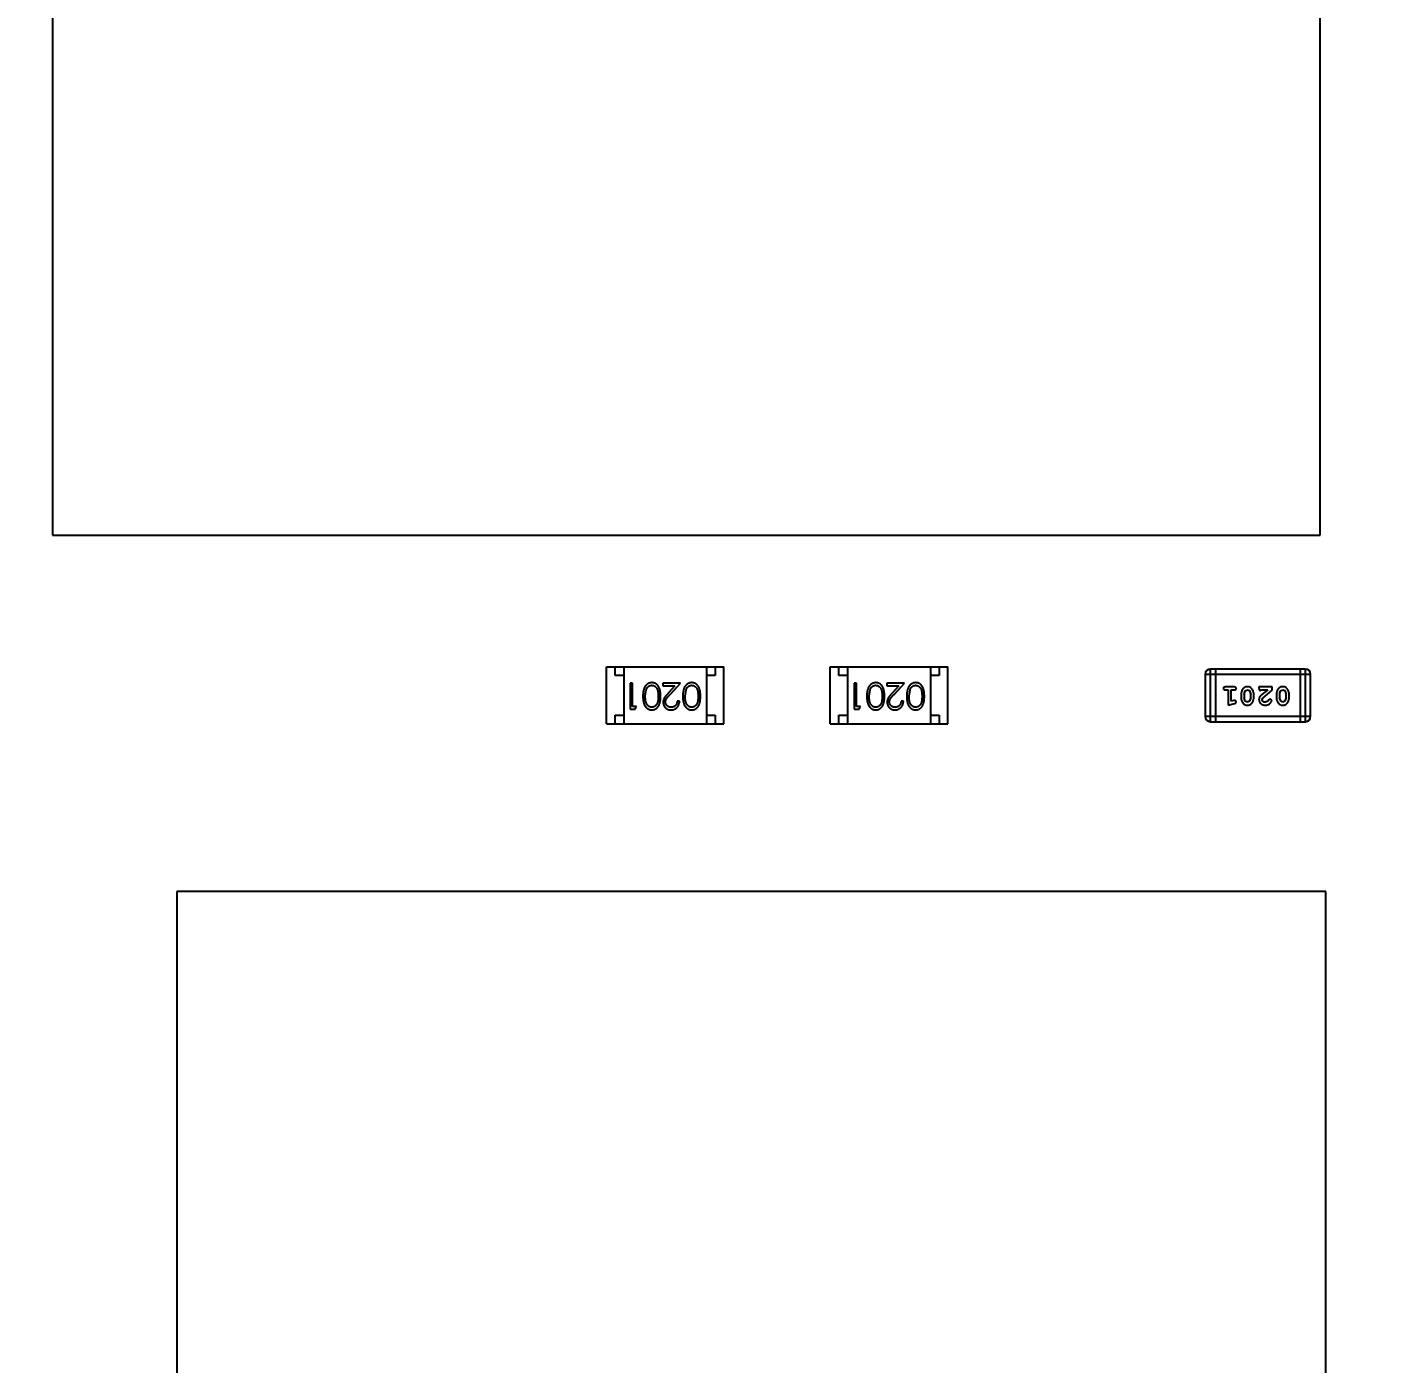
# Model space of a CAD drawing. Header units: inches. Extents: x -13 to 119, y -33 to 44.
# Drawn here: x 94.57 to 102.41, y 6.61 to 14.35 of the extents above; entities that cross this region are included whole.
import ezdxf

# ---------------------------------------------------------------- set-up
doc = ezdxf.new("R2010")
doc.units = ezdxf.units.IN
doc.header["$LTSCALE"] = 1.21
doc.header["$MEASUREMENT"] = 0
doc.header["$PDMODE"] = 3
doc.header["$PDSIZE"] = 0.3125
doc.layers.get('0').update_dxf_attribs({"linetype": 'CONTINUOUS'})
doc.layers.get('Defpoints').update_dxf_attribs({"linetype": 'CONTINUOUS'})
doc.layers.add('DIM', color=3, linetype='CONTINUOUS')
doc.styles.get("Standard").update_dxf_attribs({"font": 'txt', "width": 0.8})
doc.dimstyles.get("Standard").update_dxf_attribs({"dimtxt": 0.15625, "dimasz": 0.1875, "dimexe": 0.125, "dimexo": 0.0625, "dimgap": 0.09, "dimtad": 0, "dimtih": 1, "dimtoh": 1, "dimzin": 4, "dimdsep": 46, "dimtxsty": 'Standard', "dimblk": '_FILLED', "dimblk1": '_FILLED', "dimblk2": '_FILLED', "dimcen": 0.09, "dimazin": 1, "dimtp": 0.01, "dimtm": 0.01, "dimtfac": 1, "dimtofl": 0, "dimtmove": 0, "dimatfit": 3, "dimldrblk": '_FILLED', "dimfxl": 1, "dimtolj": 1, "dimtzin": 4, "dimarcsym": 0})

# ---------------------------------------------------------------- blocks, each defined once
blk = doc.blocks.new('_FILLED')
at = {"color": 0, "linetype": 'ByBlock'}
blk.add_solid([(0, 0), (-1, 0.1667), (-1, -0.1667)], dxfattribs=at)
blk = doc.blocks.new('*D26')
at = {"layer": 'Defpoints', "color": 0}
for p in [(87.6825, 22.6485), (108.0025, -8.1472), (108.0025, -17.2496)]:
    blk.add_point(p, dxfattribs=at)
at = {"layer": 'DIM', "color": 0, "lineweight": -2}
for p, q in [((87.6825, 22.586), (87.6825, -17.3746)), ((108.0025, -8.2097), (108.0025, -17.3746)), ((88.8825, -17.2496), (95.9125, -17.2496)), ((106.8025, -17.2496), (99.7725, -17.2496))]:
    blk.add_line(p, q, dxfattribs=at)
at = {"layer": 'DIM', "color": 0, "lineweight": -2, "xscale": 1.2, "yscale": 1.2, "zscale": 1.2, "rotation": 180}
blk.add_blockref('_FILLED', (87.6825, -17.2496), dxfattribs=at)
at = {"layer": 'DIM', "color": 0, "lineweight": -2, "xscale": 1.2, "yscale": 1.2, "zscale": 1.2}
blk.add_blockref('_FILLED', (108.0025, -17.2496), dxfattribs=at)
at = {"layer": 'DIM', "color": 0, "insert": (97.8425, -17.2496), "char_height": 1.2, "attachment_point": 5}
blk.add_mtext('\\A1;20.32', dxfattribs=at)

msp = doc.modelspace()

# ---------------------------------------------------------------- linework, layer by layer
at = {"color": 7, "linetype": 'Continuous'}
for p, q in [((94.718, 18.4799), (94.718, 11.4074)), ((102.052, 11.4074), (102.052, 18.4799)), ((94.718, 11.4074), (102.052, 11.4074)), ((97.922, 10.3165), (97.922, 10.6465)), ((97.922, 10.6465), (98.602, 10.6465)), ((97.972, 10.5965), (97.972, 10.6465)), ((98.022, 10.5965), (97.972, 10.5965)), ((98.022, 10.6465), (98.022, 10.3165)), ((98.502, 10.6465), (98.502, 10.3165)), ((98.552, 10.5965), (98.502, 10.5965)), ((98.552, 10.6465), (98.552, 10.5965)), ((98.602, 10.3165), (98.602, 10.6465)), ((99.2174, 10.3165), (99.2174, 10.6465)), ((99.2174, 10.6465), (99.8974, 10.6465)), ((99.2674, 10.5965), (99.2674, 10.6465)), ((99.3174, 10.5965), (99.2674, 10.5965)), ((99.3174, 10.6465), (99.3174, 10.3165)), ((99.7974, 10.6465), (99.7974, 10.3165)), ((99.8474, 10.5965), (99.7974, 10.5965)), ((99.8474, 10.6465), (99.8474, 10.5965)), ((99.8974, 10.3165), (99.8974, 10.6465)), ((101.3861, 10.6032), (101.3861, 10.3594)), ((101.3861, 10.6032), (101.9957, 10.6032)), ((101.4166, 10.3289), (101.4166, 10.6337)), ((101.9652, 10.6337), (101.4166, 10.6337)), ((101.4471, 10.3289), (101.4471, 10.6337)), ((101.9347, 10.6337), (101.9347, 10.3289)), ((101.9652, 10.6337), (101.9652, 10.3289)), ((101.9957, 10.3594), (101.9957, 10.6032)), ((98.0602, 10.5512), (98.0602, 10.4012)), ((98.0737, 10.5512), (98.0602, 10.5512)), ((98.0737, 10.4166), (98.0737, 10.5512)), ((98.1468, 10.4762), (98.1524, 10.5139)), ((98.2487, 10.5512), (98.2487, 10.5358)), ((98.3506, 10.5512), (98.2487, 10.5512)), ((98.2487, 10.5358), (98.3185, 10.5358)), ((98.3185, 10.5358), (98.281, 10.4958)), ((98.2924, 10.4891), (98.3506, 10.5512)), ((98.3775, 10.4762), (98.3832, 10.5139)), ((99.3556, 10.5512), (99.3556, 10.4012)), ((99.3691, 10.5512), (99.3556, 10.5512)), ((99.3691, 10.4166), (99.3691, 10.5512)), ((99.4422, 10.4762), (99.4478, 10.5139)), ((99.5441, 10.5512), (99.5441, 10.5358)), ((99.646, 10.5512), (99.5441, 10.5512)), ((99.5441, 10.5358), (99.6139, 10.5358)), ((99.6139, 10.5358), (99.5764, 10.4958)), ((99.5878, 10.4891), (99.646, 10.5512)), ((99.6729, 10.4762), (99.6786, 10.5139)), ((101.554, 10.53), (101.5021, 10.53)), ((101.5021, 10.5127), (101.5194, 10.5127)), ((101.5194, 10.5127), (101.5194, 10.4246)), ((101.5367, 10.4478), (101.5367, 10.5127)), ((101.5367, 10.5127), (101.554, 10.5127)), ((101.6107, 10.4867), (101.6179, 10.5085)), ((101.6179, 10.5085), (101.6302, 10.5143)), ((101.6302, 10.5143), (101.6424, 10.509)), ((101.6424, 10.509), (101.65, 10.4867)), ((101.6972, 10.53), (101.6972, 10.5222)), ((101.7743, 10.53), (101.6972, 10.53)), ((101.7059, 10.5096), (101.7114, 10.5127)), ((101.7114, 10.5127), (101.7475, 10.5127)), ((101.7475, 10.5127), (101.714, 10.4857)), ((101.7193, 10.4662), (101.7743, 10.5112)), ((101.7743, 10.5112), (101.7743, 10.53)), ((101.8152, 10.4867), (101.8224, 10.5085)), ((101.8224, 10.5085), (101.8347, 10.5143)), ((101.8347, 10.5143), (101.8469, 10.509)), ((101.8469, 10.509), (101.8545, 10.4867)), ((98.3448, 10.4474), (98.3314, 10.4474)), ((99.6402, 10.4474), (99.6268, 10.4474)), ((101.5194, 10.4246), (101.556, 10.4345)), ((101.5518, 10.4519), (101.5367, 10.4478)), ((101.5572, 10.453), (101.5518, 10.4519)), ((101.5651, 10.4437), (101.5572, 10.453)), ((101.5934, 10.487), (101.5934, 10.4693)), ((101.6107, 10.4867), (101.6107, 10.4695)), ((101.6182, 10.4472), (101.6107, 10.4695)), ((101.6304, 10.4419), (101.6182, 10.4472)), ((101.6428, 10.4477), (101.6304, 10.4419)), ((101.65, 10.4695), (101.6428, 10.4477)), ((101.65, 10.4695), (101.65, 10.4867)), ((101.6673, 10.4693), (101.6673, 10.487)), ((101.7145, 10.4565), (101.7193, 10.4662)), ((101.7489, 10.4473), (101.734, 10.4419)), ((101.7538, 10.4558), (101.7489, 10.4473)), ((101.7623, 10.4624), (101.7538, 10.4558)), ((101.7711, 10.454), (101.7623, 10.4624)), ((101.7979, 10.487), (101.7979, 10.4693)), ((101.8152, 10.4867), (101.8152, 10.4695)), ((101.8228, 10.4472), (101.8152, 10.4695)), ((101.8349, 10.4419), (101.8228, 10.4472)), ((101.8473, 10.4477), (101.8349, 10.4419)), ((101.8545, 10.4695), (101.8473, 10.4477)), ((101.8545, 10.4695), (101.8545, 10.4867)), ((101.8718, 10.4693), (101.8718, 10.487)), ((97.972, 10.3165), (97.972, 10.3665)), ((97.972, 10.3665), (98.022, 10.3665)), ((98.0602, 10.4012), (98.088, 10.4012)), ((98.0968, 10.4166), (98.0737, 10.4166)), ((98.088, 10.4012), (98.0968, 10.4166)), ((98.502, 10.3665), (98.552, 10.3665)), ((98.552, 10.3665), (98.552, 10.3165)), ((99.2674, 10.3165), (99.2674, 10.3665)), ((99.2674, 10.3665), (99.3174, 10.3665)), ((99.3556, 10.4012), (99.3834, 10.4012)), ((99.3922, 10.4166), (99.3691, 10.4166)), ((99.3834, 10.4012), (99.3922, 10.4166)), ((99.7974, 10.3665), (99.8474, 10.3665)), ((99.8474, 10.3665), (99.8474, 10.3165)), ((101.9957, 10.3594), (101.3861, 10.3594)), ((97.922, 10.3165), (98.602, 10.3165)), ((99.2174, 10.3165), (99.8974, 10.3165)), ((101.4166, 10.3289), (101.9652, 10.3289)), ((95.4362, 9.3476), (95.4362, 4.3584)), ((102.0841, 9.3476), (95.4362, 9.3476)), ((102.0841, 4.3584), (102.0841, 9.3476))]:
    msp.add_line(p, q, dxfattribs=at)
for centre, start, end in [((101.4166, 10.6032), 90, 180), ((101.9652, 10.6032), 0, 90), ((101.4166, 10.3594), 180, 270), ((101.9652, 10.3594), 270, 0)]:
    msp.add_arc(centre, 0.0305, start, end, dxfattribs=at)
for points, knots in [([(98.1851, 10.555), (98.1839, 10.555), (98.1815, 10.555), (98.178, 10.5545), (98.1746, 10.5539), (98.1712, 10.553), (98.1679, 10.5517), (98.1647, 10.5503), (98.1617, 10.5485), (98.1586, 10.5466), (98.1558, 10.5443), (98.153, 10.5418), (98.1504, 10.539), (98.148, 10.536), (98.1458, 10.5327), (98.1437, 10.5291), (98.1418, 10.5253), (98.14, 10.5212), (98.1384, 10.5168), (98.1371, 10.5121), (98.1359, 10.507), (98.1349, 10.5016), (98.1342, 10.4957), (98.1337, 10.4896), (98.1334, 10.483), (98.1333, 10.4786), (98.1333, 10.4763)], [0, 0, 0, 0, 0.033824, 0.067298, 0.10028, 0.133019, 0.165736, 0.198792, 0.232372, 0.266409, 0.301016, 0.336196, 0.371972, 0.408574, 0.446394, 0.485225, 0.525372, 0.567224, 0.611081, 0.65775, 0.70702, 0.759235, 0.814484, 0.873227, 0.934937, 1, 1, 1, 1]), ([(98.1524, 10.5139), (98.1528, 10.515), (98.1536, 10.517), (98.1549, 10.5199), (98.1564, 10.5227), (98.158, 10.5252), (98.1597, 10.5275), (98.1616, 10.5296), (98.1636, 10.5315), (98.1664, 10.5338), (98.1701, 10.5361), (98.1748, 10.5381), (98.1796, 10.5395), (98.183, 10.5396), (98.1846, 10.5397)], [0, 0, 0, 0, 0.075949, 0.148549, 0.218996, 0.286119, 0.351826, 0.416074, 0.478265, 0.540325, 0.660405, 0.774606, 0.887187, 1, 1, 1, 1]), ([(98.1846, 10.5397), (98.1863, 10.5396), (98.1896, 10.5394), (98.1944, 10.5381), (98.1992, 10.536), (98.203, 10.5337), (98.2058, 10.5314), (98.2079, 10.5294), (98.2097, 10.5273), (98.2115, 10.525), (98.2132, 10.5225), (98.2146, 10.5198), (98.216, 10.5169), (98.2172, 10.5137), (98.2183, 10.5103), (98.2192, 10.5066), (98.22, 10.5024), (98.2207, 10.4979), (98.2211, 10.493), (98.2215, 10.4877), (98.2217, 10.4821), (98.2218, 10.4782), (98.2218, 10.4762)], [0, 0, 0, 0, 0.060034, 0.120278, 0.182348, 0.247919, 0.281641, 0.315701, 0.350322, 0.385703, 0.421819, 0.459196, 0.497866, 0.538301, 0.58121, 0.628183, 0.679403, 0.734699, 0.794074, 0.858416, 0.927049, 1, 1, 1, 1]), ([(98.2352, 10.4763), (98.2352, 10.4786), (98.2352, 10.4833), (98.2349, 10.49), (98.2344, 10.4964), (98.2337, 10.5023), (98.2328, 10.5079), (98.2317, 10.513), (98.2304, 10.5178), (98.2289, 10.5221), (98.2272, 10.5261), (98.2253, 10.5298), (98.2233, 10.5333), (98.2211, 10.5365), (98.2188, 10.5395), (98.2163, 10.5422), (98.2137, 10.5446), (98.2109, 10.5468), (98.208, 10.5487), (98.205, 10.5504), (98.2019, 10.5519), (98.1987, 10.553), (98.1954, 10.5539), (98.192, 10.5546), (98.1886, 10.555), (98.1863, 10.555), (98.1851, 10.555)], [0, 0, 0, 0, 0.068113, 0.132564, 0.193427, 0.250218, 0.303569, 0.353576, 0.400235, 0.443586, 0.484619, 0.524292, 0.56238, 0.599049, 0.63494, 0.669782, 0.704009, 0.737842, 0.771098, 0.803896, 0.836415, 0.868639, 0.900715, 0.933378, 0.966213, 1, 1, 1, 1]), ([(98.4158, 10.555), (98.4146, 10.555), (98.4123, 10.555), (98.4088, 10.5545), (98.4053, 10.5539), (98.402, 10.553), (98.3987, 10.5517), (98.3955, 10.5503), (98.3924, 10.5485), (98.3894, 10.5466), (98.3865, 10.5443), (98.3838, 10.5418), (98.3812, 10.539), (98.3788, 10.536), (98.3765, 10.5327), (98.3745, 10.5291), (98.3725, 10.5253), (98.3708, 10.5212), (98.3691, 10.5168), (98.3678, 10.5121), (98.3666, 10.507), (98.3657, 10.5016), (98.365, 10.4957), (98.3644, 10.4896), (98.3641, 10.483), (98.3641, 10.4786), (98.3641, 10.4763)], [0, 0, 0, 0, 0.033824, 0.067298, 0.10028, 0.133019, 0.165736, 0.198792, 0.232372, 0.266409, 0.301016, 0.336196, 0.371972, 0.408574, 0.446394, 0.485225, 0.525372, 0.567224, 0.611081, 0.65775, 0.70702, 0.759235, 0.814484, 0.873227, 0.934937, 1, 1, 1, 1]), ([(98.3832, 10.5139), (98.3836, 10.515), (98.3844, 10.517), (98.3857, 10.5199), (98.3871, 10.5227), (98.3888, 10.5252), (98.3905, 10.5275), (98.3923, 10.5296), (98.3944, 10.5315), (98.3972, 10.5338), (98.4009, 10.5361), (98.4056, 10.5381), (98.4104, 10.5395), (98.4137, 10.5396), (98.4154, 10.5397)], [0, 0, 0, 0, 0.075949, 0.148549, 0.218996, 0.286119, 0.351826, 0.416074, 0.478265, 0.540325, 0.660405, 0.774606, 0.887187, 1, 1, 1, 1]), ([(98.4154, 10.5397), (98.417, 10.5396), (98.4203, 10.5394), (98.4252, 10.5381), (98.43, 10.536), (98.4337, 10.5337), (98.4366, 10.5314), (98.4386, 10.5294), (98.4405, 10.5273), (98.4423, 10.525), (98.4439, 10.5225), (98.4454, 10.5198), (98.4467, 10.5169), (98.448, 10.5137), (98.4491, 10.5103), (98.45, 10.5066), (98.4508, 10.5024), (98.4514, 10.4979), (98.4519, 10.493), (98.4523, 10.4877), (98.4525, 10.4821), (98.4525, 10.4782), (98.4525, 10.4762)], [0, 0, 0, 0, 0.060034, 0.120278, 0.182348, 0.247919, 0.281641, 0.315701, 0.350322, 0.385703, 0.421819, 0.459196, 0.497866, 0.538301, 0.58121, 0.628183, 0.679403, 0.734699, 0.794074, 0.858416, 0.927049, 1, 1, 1, 1]), ([(98.466, 10.4763), (98.466, 10.4786), (98.4659, 10.4833), (98.4656, 10.49), (98.4651, 10.4964), (98.4644, 10.5023), (98.4635, 10.5079), (98.4625, 10.513), (98.4611, 10.5178), (98.4596, 10.5221), (98.4579, 10.5261), (98.4561, 10.5298), (98.4541, 10.5333), (98.4519, 10.5365), (98.4496, 10.5395), (98.4471, 10.5422), (98.4445, 10.5446), (98.4417, 10.5468), (98.4387, 10.5487), (98.4357, 10.5504), (98.4326, 10.5519), (98.4294, 10.553), (98.4262, 10.5539), (98.4228, 10.5546), (98.4194, 10.555), (98.417, 10.555), (98.4158, 10.555)], [0, 0, 0, 0, 0.068113, 0.132564, 0.193427, 0.250218, 0.303569, 0.353576, 0.400235, 0.443586, 0.484619, 0.524292, 0.56238, 0.599049, 0.63494, 0.669782, 0.704009, 0.737842, 0.771098, 0.803896, 0.836415, 0.868639, 0.900715, 0.933378, 0.966213, 1, 1, 1, 1]), ([(99.4805, 10.555), (99.4793, 10.555), (99.4769, 10.555), (99.4734, 10.5545), (99.47, 10.5539), (99.4666, 10.553), (99.4634, 10.5517), (99.4601, 10.5503), (99.4571, 10.5485), (99.454, 10.5466), (99.4512, 10.5443), (99.4484, 10.5418), (99.4458, 10.539), (99.4434, 10.536), (99.4412, 10.5327), (99.4391, 10.5291), (99.4372, 10.5253), (99.4354, 10.5212), (99.4338, 10.5168), (99.4325, 10.5121), (99.4313, 10.507), (99.4303, 10.5016), (99.4296, 10.4957), (99.4291, 10.4896), (99.4288, 10.483), (99.4287, 10.4786), (99.4287, 10.4763)], [0, 0, 0, 0, 0.033824, 0.067298, 0.10028, 0.133019, 0.165736, 0.198792, 0.232372, 0.266409, 0.301016, 0.336196, 0.371972, 0.408574, 0.446394, 0.485225, 0.525372, 0.567224, 0.611081, 0.65775, 0.70702, 0.759235, 0.814484, 0.873227, 0.934937, 1, 1, 1, 1]), ([(99.4478, 10.5139), (99.4482, 10.515), (99.449, 10.517), (99.4503, 10.5199), (99.4518, 10.5227), (99.4534, 10.5252), (99.4551, 10.5275), (99.457, 10.5296), (99.459, 10.5315), (99.4618, 10.5338), (99.4655, 10.5361), (99.4702, 10.5381), (99.475, 10.5395), (99.4784, 10.5396), (99.48, 10.5397)], [0, 0, 0, 0, 0.075949, 0.148549, 0.218996, 0.286119, 0.351826, 0.416074, 0.478265, 0.540325, 0.660405, 0.774606, 0.887187, 1, 1, 1, 1]), ([(99.48, 10.5397), (99.4817, 10.5396), (99.485, 10.5394), (99.4899, 10.5381), (99.4946, 10.536), (99.4984, 10.5337), (99.5012, 10.5314), (99.5033, 10.5294), (99.5051, 10.5273), (99.5069, 10.525), (99.5086, 10.5225), (99.51, 10.5198), (99.5114, 10.5169), (99.5126, 10.5137), (99.5137, 10.5103), (99.5146, 10.5066), (99.5154, 10.5024), (99.5161, 10.4979), (99.5165, 10.493), (99.5169, 10.4877), (99.5171, 10.4821), (99.5172, 10.4782), (99.5172, 10.4762)], [0, 0, 0, 0, 0.060034, 0.120278, 0.182348, 0.247919, 0.281641, 0.315701, 0.350322, 0.385703, 0.421819, 0.459196, 0.497866, 0.538301, 0.58121, 0.628183, 0.679403, 0.734699, 0.794074, 0.858416, 0.927049, 1, 1, 1, 1]), ([(99.5306, 10.4763), (99.5306, 10.4786), (99.5306, 10.4833), (99.5303, 10.49), (99.5298, 10.4964), (99.5291, 10.5023), (99.5282, 10.5079), (99.5271, 10.513), (99.5258, 10.5178), (99.5243, 10.5221), (99.5226, 10.5261), (99.5207, 10.5298), (99.5187, 10.5333), (99.5165, 10.5365), (99.5142, 10.5395), (99.5117, 10.5422), (99.5091, 10.5446), (99.5063, 10.5468), (99.5034, 10.5487), (99.5004, 10.5504), (99.4973, 10.5519), (99.4941, 10.553), (99.4908, 10.5539), (99.4874, 10.5546), (99.484, 10.555), (99.4817, 10.555), (99.4805, 10.555)], [0, 0, 0, 0, 0.068113, 0.132564, 0.193427, 0.250218, 0.303569, 0.353576, 0.400235, 0.443586, 0.484619, 0.524292, 0.56238, 0.599049, 0.63494, 0.669782, 0.704009, 0.737842, 0.771098, 0.803896, 0.836415, 0.868639, 0.900715, 0.933378, 0.966213, 1, 1, 1, 1]), ([(99.7112, 10.555), (99.71, 10.555), (99.7077, 10.555), (99.7042, 10.5545), (99.7007, 10.5539), (99.6974, 10.553), (99.6941, 10.5517), (99.6909, 10.5503), (99.6878, 10.5485), (99.6848, 10.5466), (99.6819, 10.5443), (99.6792, 10.5418), (99.6766, 10.539), (99.6742, 10.536), (99.6719, 10.5327), (99.6699, 10.5291), (99.6679, 10.5253), (99.6662, 10.5212), (99.6645, 10.5168), (99.6632, 10.5121), (99.662, 10.507), (99.6611, 10.5016), (99.6604, 10.4957), (99.6598, 10.4896), (99.6596, 10.483), (99.6595, 10.4786), (99.6595, 10.4763)], [0, 0, 0, 0, 0.033824, 0.067298, 0.10028, 0.133019, 0.165736, 0.198792, 0.232372, 0.266409, 0.301016, 0.336196, 0.371972, 0.408574, 0.446394, 0.485225, 0.525372, 0.567224, 0.611081, 0.65775, 0.70702, 0.759235, 0.814484, 0.873227, 0.934937, 1, 1, 1, 1]), ([(99.6786, 10.5139), (99.679, 10.515), (99.6798, 10.517), (99.6811, 10.5199), (99.6825, 10.5227), (99.6842, 10.5252), (99.6859, 10.5275), (99.6878, 10.5296), (99.6898, 10.5315), (99.6926, 10.5338), (99.6963, 10.5361), (99.701, 10.5381), (99.7058, 10.5395), (99.7091, 10.5396), (99.7108, 10.5397)], [0, 0, 0, 0, 0.075949, 0.148549, 0.218996, 0.286119, 0.351826, 0.416074, 0.478265, 0.540325, 0.660405, 0.774606, 0.887187, 1, 1, 1, 1]), ([(99.7108, 10.5397), (99.7124, 10.5396), (99.7157, 10.5394), (99.7206, 10.5381), (99.7254, 10.536), (99.7291, 10.5337), (99.732, 10.5314), (99.734, 10.5294), (99.7359, 10.5273), (99.7377, 10.525), (99.7393, 10.5225), (99.7408, 10.5198), (99.7421, 10.5169), (99.7434, 10.5137), (99.7445, 10.5103), (99.7454, 10.5066), (99.7462, 10.5024), (99.7468, 10.4979), (99.7473, 10.493), (99.7477, 10.4877), (99.7479, 10.4821), (99.7479, 10.4782), (99.7479, 10.4762)], [0, 0, 0, 0, 0.060034, 0.120278, 0.182348, 0.247919, 0.281641, 0.315701, 0.350322, 0.385703, 0.421819, 0.459196, 0.497866, 0.538301, 0.58121, 0.628183, 0.679403, 0.734699, 0.794074, 0.858416, 0.927049, 1, 1, 1, 1]), ([(99.7614, 10.4763), (99.7614, 10.4786), (99.7614, 10.4833), (99.761, 10.49), (99.7606, 10.4964), (99.7598, 10.5023), (99.7589, 10.5079), (99.7579, 10.513), (99.7565, 10.5178), (99.755, 10.5221), (99.7533, 10.5261), (99.7515, 10.5298), (99.7495, 10.5333), (99.7473, 10.5365), (99.745, 10.5395), (99.7425, 10.5422), (99.7399, 10.5446), (99.7371, 10.5468), (99.7341, 10.5487), (99.7311, 10.5504), (99.728, 10.5519), (99.7248, 10.553), (99.7216, 10.5539), (99.7182, 10.5546), (99.7148, 10.555), (99.7124, 10.555), (99.7112, 10.555)], [0, 0, 0, 0, 0.068113, 0.132564, 0.193427, 0.250218, 0.303569, 0.353576, 0.400235, 0.443586, 0.484619, 0.524292, 0.56238, 0.599049, 0.63494, 0.669782, 0.704009, 0.737842, 0.771098, 0.803896, 0.836415, 0.868639, 0.900715, 0.933378, 0.966213, 1, 1, 1, 1]), ([(101.5021, 10.53), (101.5012, 10.53), (101.4995, 10.53), (101.4972, 10.5295), (101.4953, 10.5288), (101.4937, 10.5277), (101.4925, 10.5264), (101.4917, 10.5249), (101.4912, 10.5232), (101.4911, 10.522), (101.4911, 10.5214)], [0, 0, 0, 0, 0.169012, 0.317488, 0.445429, 0.560977, 0.67065, 0.776666, 0.88492, 1, 1, 1, 1]), ([(101.4911, 10.5214), (101.4911, 10.5208), (101.4912, 10.5196), (101.4917, 10.5179), (101.4926, 10.5164), (101.4937, 10.5151), (101.4953, 10.514), (101.4972, 10.5133), (101.4995, 10.5128), (101.5012, 10.5128), (101.5021, 10.5127)], [0, 0, 0, 0, 0.11517, 0.223509, 0.328254, 0.438012, 0.553651, 0.682263, 0.830856, 1, 1, 1, 1]), ([(101.5651, 10.5214), (101.565, 10.522), (101.565, 10.5232), (101.5644, 10.5249), (101.5636, 10.5264), (101.5625, 10.5277), (101.5609, 10.5288), (101.5589, 10.5295), (101.5566, 10.53), (101.5549, 10.53), (101.554, 10.53)], [0, 0, 0, 0, 0.115051, 0.223278, 0.329269, 0.437893, 0.554681, 0.682591, 0.83103, 1, 1, 1, 1]), ([(101.554, 10.5127), (101.5549, 10.5128), (101.5566, 10.5128), (101.5589, 10.5133), (101.5609, 10.514), (101.5625, 10.5151), (101.5636, 10.5164), (101.5645, 10.5179), (101.565, 10.5196), (101.565, 10.5208), (101.5651, 10.5214)], [0, 0, 0, 0, 0.169102, 0.317658, 0.446239, 0.563118, 0.671828, 0.776546, 0.884858, 1, 1, 1, 1]), ([(101.6303, 10.5316), (101.6288, 10.5316), (101.626, 10.5315), (101.6219, 10.5308), (101.6181, 10.5297), (101.6145, 10.5281), (101.6112, 10.5261), (101.6081, 10.5235), (101.6053, 10.5206), (101.6029, 10.5172), (101.6007, 10.5136), (101.5987, 10.5099), (101.5971, 10.5062), (101.5957, 10.5025), (101.5947, 10.4986), (101.5939, 10.4948), (101.5935, 10.4909), (101.5934, 10.4883), (101.5934, 10.487)], [0, 0, 0, 0, 0.067217, 0.131051, 0.19272, 0.252824, 0.312745, 0.373449, 0.436041, 0.501494, 0.567761, 0.632087, 0.695096, 0.757109, 0.817993, 0.878657, 0.939311, 1, 1, 1, 1]), ([(101.6673, 10.487), (101.6673, 10.4881), (101.6673, 10.4902), (101.6669, 10.4934), (101.6665, 10.4965), (101.6658, 10.4996), (101.6649, 10.5027), (101.6638, 10.5056), (101.6625, 10.5086), (101.661, 10.5115), (101.6594, 10.5142), (101.6578, 10.5168), (101.6562, 10.5191), (101.6545, 10.5212), (101.6528, 10.523), (101.6511, 10.5247), (101.6494, 10.5261), (101.647, 10.5277), (101.6439, 10.5293), (101.6397, 10.5306), (101.6351, 10.5315), (101.6319, 10.5316), (101.6303, 10.5316)], [0, 0, 0, 0, 0.049886, 0.09882, 0.148132, 0.19689, 0.246038, 0.295176, 0.345305, 0.395692, 0.445312, 0.491875, 0.535813, 0.577009, 0.616081, 0.652689, 0.687585, 0.720206, 0.785062, 0.85223, 0.923759, 1, 1, 1, 1]), ([(101.6972, 10.5222), (101.6972, 10.5211), (101.6973, 10.5191), (101.6977, 10.5164), (101.6984, 10.5142), (101.6994, 10.5124), (101.7008, 10.5111), (101.7023, 10.5102), (101.704, 10.5097), (101.7052, 10.5096), (101.7059, 10.5096)], [0, 0, 0, 0, 0.1844, 0.34094, 0.473574, 0.586824, 0.690029, 0.789175, 0.890445, 1, 1, 1, 1]), ([(101.8348, 10.5316), (101.8333, 10.5316), (101.8305, 10.5315), (101.8264, 10.5308), (101.8226, 10.5297), (101.819, 10.5281), (101.8157, 10.5261), (101.8126, 10.5235), (101.8098, 10.5206), (101.8074, 10.5172), (101.8052, 10.5136), (101.8032, 10.5099), (101.8016, 10.5062), (101.8002, 10.5025), (101.7992, 10.4986), (101.7984, 10.4948), (101.798, 10.4909), (101.7979, 10.4883), (101.7979, 10.487)], [0, 0, 0, 0, 0.067217, 0.131051, 0.19272, 0.252824, 0.312745, 0.373449, 0.436041, 0.501494, 0.567761, 0.632087, 0.695096, 0.757109, 0.817993, 0.878657, 0.939311, 1, 1, 1, 1]), ([(101.8718, 10.487), (101.8718, 10.4881), (101.8718, 10.4902), (101.8715, 10.4934), (101.871, 10.4965), (101.8703, 10.4996), (101.8694, 10.5027), (101.8683, 10.5056), (101.867, 10.5086), (101.8655, 10.5115), (101.864, 10.5142), (101.8623, 10.5168), (101.8607, 10.5191), (101.859, 10.5212), (101.8573, 10.523), (101.8556, 10.5247), (101.8539, 10.5261), (101.8515, 10.5277), (101.8484, 10.5293), (101.8442, 10.5306), (101.8396, 10.5315), (101.8364, 10.5316), (101.8348, 10.5316)], [0, 0, 0, 0, 0.049886, 0.09882, 0.148132, 0.19689, 0.246038, 0.295176, 0.345305, 0.395692, 0.445312, 0.491875, 0.535813, 0.577009, 0.616081, 0.652689, 0.687585, 0.720206, 0.785062, 0.85223, 0.923759, 1, 1, 1, 1]), ([(98.1333, 10.4763), (98.1333, 10.474), (98.1334, 10.4695), (98.1337, 10.4629), (98.1342, 10.4567), (98.1349, 10.4508), (98.1359, 10.4454), (98.1371, 10.4402), (98.1385, 10.4355), (98.1401, 10.4311), (98.1419, 10.427), (98.1438, 10.4232), (98.1459, 10.4196), (98.1482, 10.4163), (98.1506, 10.4133), (98.1531, 10.4105), (98.1559, 10.408), (98.1587, 10.4057), (98.1617, 10.4037), (98.1648, 10.402), (98.168, 10.4006), (98.1712, 10.3994), (98.1746, 10.3985), (98.178, 10.3978), (98.1815, 10.3974), (98.1839, 10.3974), (98.1851, 10.3974)], [0, 0, 0, 0, 0.065278, 0.127205, 0.186168, 0.241675, 0.294115, 0.343609, 0.390387, 0.434463, 0.476646, 0.517002, 0.555936, 0.593716, 0.630057, 0.665601, 0.700745, 0.734917, 0.768681, 0.802087, 0.834849, 0.867433, 0.900138, 0.932806, 0.966212, 1, 1, 1, 1]), ([(98.1846, 10.4127), (98.183, 10.4128), (98.1797, 10.413), (98.1748, 10.4142), (98.1702, 10.4164), (98.1664, 10.4187), (98.1636, 10.421), (98.1615, 10.423), (98.1596, 10.4252), (98.1578, 10.4277), (98.1561, 10.4304), (98.1545, 10.4334), (98.1531, 10.4366), (98.1517, 10.44), (98.1506, 10.4437), (98.1495, 10.4476), (98.1487, 10.4517), (98.148, 10.4561), (98.1475, 10.4608), (98.147, 10.4657), (98.1468, 10.4709), (98.1468, 10.4744), (98.1468, 10.4762)], [0, 0, 0, 0, 0.059689, 0.119507, 0.181075, 0.246162, 0.279894, 0.314468, 0.350403, 0.387474, 0.426147, 0.466624, 0.508745, 0.553328, 0.600058, 0.649177, 0.700552, 0.754894, 0.811825, 0.871514, 0.934319, 1, 1, 1, 1]), ([(98.2218, 10.4762), (98.2218, 10.4742), (98.2217, 10.4703), (98.2215, 10.4646), (98.2211, 10.4593), (98.2206, 10.4544), (98.22, 10.4499), (98.2192, 10.4458), (98.2183, 10.442), (98.2172, 10.4386), (98.2159, 10.4355), (98.2146, 10.4326), (98.2131, 10.4299), (98.2115, 10.4274), (98.2097, 10.425), (98.2078, 10.4229), (98.2058, 10.421), (98.2029, 10.4187), (98.1992, 10.4164), (98.1945, 10.4142), (98.1896, 10.413), (98.1863, 10.4128), (98.1846, 10.4127)], [0, 0, 0, 0, 0.073302, 0.142286, 0.206253, 0.266017, 0.321612, 0.372532, 0.419497, 0.462398, 0.502825, 0.541489, 0.579034, 0.615143, 0.650298, 0.684912, 0.718701, 0.752189, 0.817245, 0.879117, 0.939613, 1, 1, 1, 1]), ([(98.1851, 10.3974), (98.1863, 10.3974), (98.1886, 10.3974), (98.192, 10.3978), (98.1954, 10.3985), (98.1987, 10.3994), (98.2019, 10.4006), (98.205, 10.402), (98.2081, 10.4038), (98.211, 10.4057), (98.2138, 10.4079), (98.2165, 10.4104), (98.219, 10.4131), (98.2213, 10.416), (98.2234, 10.4193), (98.2255, 10.4227), (98.2273, 10.4264), (98.229, 10.4304), (98.2304, 10.4347), (98.2317, 10.4394), (98.2328, 10.4445), (98.2337, 10.45), (98.2344, 10.456), (98.2349, 10.4624), (98.2352, 10.4692), (98.2352, 10.4739), (98.2352, 10.4763)], [0, 0, 0, 0, 0.033742, 0.066533, 0.099153, 0.13154, 0.164087, 0.196563, 0.229707, 0.263315, 0.297504, 0.331686, 0.366482, 0.4021, 0.438958, 0.476748, 0.515985, 0.556589, 0.599519, 0.645765, 0.695487, 0.748721, 0.805687, 0.866754, 0.931405, 1, 1, 1, 1]), ([(98.281, 10.4958), (98.2795, 10.4942), (98.2767, 10.4913), (98.2728, 10.4869), (98.2692, 10.4828), (98.266, 10.4789), (98.2632, 10.4753), (98.2607, 10.4719), (98.2586, 10.4687), (98.2563, 10.4649), (98.254, 10.4602), (98.2521, 10.4543), (98.2508, 10.4482), (98.2507, 10.444), (98.2506, 10.4419)], [0, 0, 0, 0, 0.09953, 0.192079, 0.277712, 0.357454, 0.429648, 0.495771, 0.555538, 0.608657, 0.707578, 0.804328, 0.901298, 1, 1, 1, 1]), ([(98.2506, 10.4419), (98.2506, 10.4405), (98.2507, 10.4375), (98.2513, 10.4332), (98.2523, 10.4291), (98.2537, 10.4251), (98.2555, 10.4212), (98.2576, 10.4175), (98.2602, 10.4139), (98.2631, 10.4106), (98.2663, 10.4075), (98.2698, 10.4048), (98.2736, 10.4025), (98.2776, 10.4006), (98.2818, 10.3991), (98.2863, 10.3981), (98.291, 10.3975), (98.2943, 10.3974), (98.2959, 10.3974)], [0, 0, 0, 0, 0.06271, 0.123347, 0.183401, 0.242828, 0.302097, 0.36242, 0.423725, 0.487032, 0.550491, 0.612709, 0.674265, 0.73617, 0.799211, 0.863483, 0.930525, 1, 1, 1, 1]), ([(98.2641, 10.4431), (98.2641, 10.4448), (98.2643, 10.448), (98.2653, 10.4528), (98.267, 10.4575), (98.269, 10.4613), (98.271, 10.4644), (98.2729, 10.4671), (98.2753, 10.47), (98.2779, 10.4733), (98.281, 10.4768), (98.2844, 10.4807), (98.2883, 10.4848), (98.291, 10.4876), (98.2924, 10.4891)], [0, 0, 0, 0, 0.088014, 0.174976, 0.2638, 0.355443, 0.406413, 0.465519, 0.533076, 0.609353, 0.693899, 0.787171, 0.889197, 1, 1, 1, 1]), ([(98.2966, 10.4127), (98.2955, 10.4128), (98.2933, 10.4128), (98.2901, 10.4133), (98.287, 10.4139), (98.284, 10.4149), (98.2811, 10.4162), (98.2784, 10.4178), (98.2759, 10.4196), (98.2735, 10.4217), (98.2713, 10.424), (98.2694, 10.4264), (98.2677, 10.4289), (98.2664, 10.4315), (98.2653, 10.4343), (98.2646, 10.4371), (98.2641, 10.4401), (98.2641, 10.4421), (98.2641, 10.4431)], [0, 0, 0, 0, 0.068027, 0.133505, 0.19695, 0.26027, 0.322741, 0.384982, 0.448465, 0.513424, 0.578224, 0.640011, 0.700094, 0.760067, 0.819012, 0.877878, 0.938035, 1, 1, 1, 1]), ([(98.2959, 10.3974), (98.2976, 10.3974), (98.3009, 10.3975), (98.3057, 10.3981), (98.3103, 10.3993), (98.3148, 10.4008), (98.319, 10.4028), (98.323, 10.4052), (98.3268, 10.4081), (98.3304, 10.4114), (98.3336, 10.415), (98.3365, 10.4189), (98.339, 10.423), (98.341, 10.4274), (98.3426, 10.4321), (98.3438, 10.4369), (98.3446, 10.4421), (98.3447, 10.4456), (98.3448, 10.4474)], [0, 0, 0, 0, 0.06445, 0.126725, 0.187421, 0.247417, 0.306749, 0.366595, 0.427749, 0.490235, 0.553031, 0.614805, 0.676505, 0.738096, 0.801021, 0.864897, 0.931209, 1, 1, 1, 1]), ([(98.3314, 10.4474), (98.3312, 10.446), (98.331, 10.4434), (98.3303, 10.4396), (98.3293, 10.4361), (98.3281, 10.4328), (98.3266, 10.4297), (98.3248, 10.4268), (98.3228, 10.4242), (98.3206, 10.4218), (98.3181, 10.4197), (98.3155, 10.4178), (98.3127, 10.4162), (98.3098, 10.415), (98.3067, 10.414), (98.3035, 10.4133), (98.3001, 10.4128), (98.2978, 10.4128), (98.2966, 10.4127)], [0, 0, 0, 0, 0.073648, 0.143686, 0.210962, 0.275557, 0.338064, 0.399311, 0.4594, 0.51934, 0.579024, 0.637809, 0.695959, 0.754122, 0.813113, 0.873453, 0.935561, 1, 1, 1, 1]), ([(98.3641, 10.4763), (98.3641, 10.474), (98.3641, 10.4695), (98.3644, 10.4629), (98.365, 10.4567), (98.3657, 10.4508), (98.3667, 10.4454), (98.3678, 10.4402), (98.3693, 10.4355), (98.3708, 10.4311), (98.3727, 10.427), (98.3746, 10.4232), (98.3767, 10.4196), (98.3789, 10.4163), (98.3814, 10.4133), (98.3839, 10.4105), (98.3866, 10.408), (98.3895, 10.4057), (98.3925, 10.4037), (98.3956, 10.402), (98.3987, 10.4006), (98.402, 10.3994), (98.4053, 10.3985), (98.4088, 10.3978), (98.4123, 10.3974), (98.4146, 10.3974), (98.4158, 10.3974)], [0, 0, 0, 0, 0.065278, 0.127205, 0.186168, 0.241675, 0.294115, 0.343609, 0.390387, 0.434463, 0.476646, 0.517002, 0.555936, 0.593716, 0.630057, 0.665601, 0.700745, 0.734917, 0.768681, 0.802087, 0.834849, 0.867433, 0.900138, 0.932806, 0.966212, 1, 1, 1, 1]), ([(98.4154, 10.4127), (98.4137, 10.4128), (98.4105, 10.413), (98.4056, 10.4142), (98.4009, 10.4164), (98.3972, 10.4187), (98.3943, 10.421), (98.3923, 10.423), (98.3903, 10.4252), (98.3885, 10.4277), (98.3868, 10.4304), (98.3853, 10.4334), (98.3838, 10.4366), (98.3825, 10.44), (98.3814, 10.4437), (98.3803, 10.4476), (98.3795, 10.4517), (98.3787, 10.4561), (98.3782, 10.4608), (98.3778, 10.4657), (98.3776, 10.4709), (98.3776, 10.4744), (98.3775, 10.4762)], [0, 0, 0, 0, 0.059689, 0.119507, 0.181075, 0.246162, 0.279894, 0.314468, 0.350403, 0.387474, 0.426147, 0.466624, 0.508745, 0.553328, 0.600058, 0.649177, 0.700552, 0.754894, 0.811825, 0.871514, 0.934319, 1, 1, 1, 1]), ([(98.4525, 10.4762), (98.4525, 10.4742), (98.4525, 10.4703), (98.4523, 10.4646), (98.4519, 10.4593), (98.4514, 10.4544), (98.4508, 10.4499), (98.45, 10.4458), (98.4491, 10.442), (98.448, 10.4386), (98.4467, 10.4355), (98.4454, 10.4326), (98.4439, 10.4299), (98.4422, 10.4274), (98.4405, 10.425), (98.4386, 10.4229), (98.4366, 10.421), (98.4337, 10.4187), (98.43, 10.4164), (98.4253, 10.4142), (98.4204, 10.413), (98.417, 10.4128), (98.4154, 10.4127)], [0, 0, 0, 0, 0.073302, 0.142286, 0.206253, 0.266017, 0.321612, 0.372532, 0.419497, 0.462398, 0.502825, 0.541489, 0.579034, 0.615143, 0.650298, 0.684912, 0.718701, 0.752189, 0.817245, 0.879117, 0.939613, 1, 1, 1, 1]), ([(98.4158, 10.3974), (98.417, 10.3974), (98.4194, 10.3974), (98.4228, 10.3978), (98.4262, 10.3985), (98.4295, 10.3994), (98.4327, 10.4006), (98.4358, 10.402), (98.4388, 10.4038), (98.4418, 10.4057), (98.4446, 10.4079), (98.4473, 10.4104), (98.4497, 10.4131), (98.4521, 10.416), (98.4542, 10.4193), (98.4562, 10.4227), (98.4581, 10.4264), (98.4597, 10.4304), (98.4612, 10.4347), (98.4625, 10.4394), (98.4636, 10.4445), (98.4644, 10.45), (98.4651, 10.456), (98.4656, 10.4624), (98.4659, 10.4692), (98.466, 10.4739), (98.466, 10.4763)], [0, 0, 0, 0, 0.033742, 0.066533, 0.099153, 0.13154, 0.164087, 0.196563, 0.229707, 0.263315, 0.297504, 0.331686, 0.366482, 0.4021, 0.438958, 0.476748, 0.515985, 0.556589, 0.599519, 0.645765, 0.695487, 0.748721, 0.805687, 0.866754, 0.931405, 1, 1, 1, 1]), ([(99.4287, 10.4763), (99.4287, 10.474), (99.4288, 10.4695), (99.4291, 10.4629), (99.4296, 10.4567), (99.4304, 10.4508), (99.4313, 10.4454), (99.4325, 10.4402), (99.4339, 10.4355), (99.4355, 10.4311), (99.4373, 10.427), (99.4392, 10.4232), (99.4413, 10.4196), (99.4436, 10.4163), (99.446, 10.4133), (99.4485, 10.4105), (99.4513, 10.408), (99.4541, 10.4057), (99.4571, 10.4037), (99.4602, 10.402), (99.4634, 10.4006), (99.4666, 10.3994), (99.47, 10.3985), (99.4734, 10.3978), (99.4769, 10.3974), (99.4793, 10.3974), (99.4805, 10.3974)], [0, 0, 0, 0, 0.065278, 0.127205, 0.186168, 0.241675, 0.294115, 0.343609, 0.390387, 0.434463, 0.476646, 0.517002, 0.555936, 0.593716, 0.630057, 0.665601, 0.700745, 0.734917, 0.768681, 0.802087, 0.834849, 0.867433, 0.900138, 0.932806, 0.966212, 1, 1, 1, 1]), ([(99.48, 10.4127), (99.4784, 10.4128), (99.4751, 10.413), (99.4702, 10.4142), (99.4656, 10.4164), (99.4618, 10.4187), (99.459, 10.421), (99.4569, 10.423), (99.455, 10.4252), (99.4532, 10.4277), (99.4515, 10.4304), (99.4499, 10.4334), (99.4485, 10.4366), (99.4472, 10.44), (99.446, 10.4437), (99.4449, 10.4476), (99.4441, 10.4517), (99.4434, 10.4561), (99.4429, 10.4608), (99.4424, 10.4657), (99.4422, 10.4709), (99.4422, 10.4744), (99.4422, 10.4762)], [0, 0, 0, 0, 0.059689, 0.119507, 0.181075, 0.246162, 0.279894, 0.314468, 0.350403, 0.387474, 0.426147, 0.466624, 0.508745, 0.553328, 0.600058, 0.649177, 0.700552, 0.754894, 0.811825, 0.871514, 0.934319, 1, 1, 1, 1]), ([(99.5172, 10.4762), (99.5172, 10.4742), (99.5171, 10.4703), (99.5169, 10.4646), (99.5165, 10.4593), (99.516, 10.4544), (99.5154, 10.4499), (99.5146, 10.4458), (99.5137, 10.442), (99.5126, 10.4386), (99.5113, 10.4355), (99.51, 10.4326), (99.5085, 10.4299), (99.5069, 10.4274), (99.5051, 10.425), (99.5032, 10.4229), (99.5012, 10.421), (99.4983, 10.4187), (99.4946, 10.4164), (99.4899, 10.4142), (99.485, 10.413), (99.4817, 10.4128), (99.48, 10.4127)], [0, 0, 0, 0, 0.073302, 0.142286, 0.206253, 0.266017, 0.321612, 0.372532, 0.419497, 0.462398, 0.502825, 0.541489, 0.579034, 0.615143, 0.650298, 0.684912, 0.718701, 0.752189, 0.817245, 0.879117, 0.939613, 1, 1, 1, 1]), ([(99.4805, 10.3974), (99.4817, 10.3974), (99.484, 10.3974), (99.4874, 10.3978), (99.4908, 10.3985), (99.4941, 10.3994), (99.4973, 10.4006), (99.5004, 10.402), (99.5035, 10.4038), (99.5064, 10.4057), (99.5092, 10.4079), (99.5119, 10.4104), (99.5144, 10.4131), (99.5167, 10.416), (99.5188, 10.4193), (99.5209, 10.4227), (99.5227, 10.4264), (99.5244, 10.4304), (99.5258, 10.4347), (99.5271, 10.4394), (99.5282, 10.4445), (99.5291, 10.45), (99.5298, 10.456), (99.5303, 10.4624), (99.5306, 10.4692), (99.5306, 10.4739), (99.5306, 10.4763)], [0, 0, 0, 0, 0.033742, 0.066533, 0.099153, 0.13154, 0.164087, 0.196563, 0.229707, 0.263315, 0.297504, 0.331686, 0.366482, 0.4021, 0.438958, 0.476748, 0.515985, 0.556589, 0.599519, 0.645765, 0.695487, 0.748721, 0.805687, 0.866754, 0.931405, 1, 1, 1, 1]), ([(99.5764, 10.4958), (99.5749, 10.4942), (99.5721, 10.4913), (99.5682, 10.4869), (99.5646, 10.4828), (99.5614, 10.4789), (99.5586, 10.4753), (99.5561, 10.4719), (99.554, 10.4687), (99.5517, 10.4649), (99.5494, 10.4602), (99.5475, 10.4543), (99.5462, 10.4482), (99.5461, 10.444), (99.546, 10.4419)], [0, 0, 0, 0, 0.09953, 0.192079, 0.277712, 0.357454, 0.429648, 0.495771, 0.555538, 0.608657, 0.707578, 0.804328, 0.901298, 1, 1, 1, 1]), ([(99.546, 10.4419), (99.5461, 10.4405), (99.5461, 10.4375), (99.5467, 10.4332), (99.5477, 10.4291), (99.5491, 10.4251), (99.5509, 10.4212), (99.553, 10.4175), (99.5556, 10.4139), (99.5585, 10.4106), (99.5617, 10.4075), (99.5652, 10.4048), (99.569, 10.4025), (99.573, 10.4006), (99.5772, 10.3991), (99.5817, 10.3981), (99.5864, 10.3975), (99.5897, 10.3974), (99.5913, 10.3974)], [0, 0, 0, 0, 0.06271, 0.123347, 0.183401, 0.242828, 0.302097, 0.36242, 0.423725, 0.487032, 0.550491, 0.612709, 0.674265, 0.73617, 0.799211, 0.863483, 0.930525, 1, 1, 1, 1]), ([(99.5595, 10.4431), (99.5595, 10.4448), (99.5597, 10.448), (99.5607, 10.4528), (99.5624, 10.4575), (99.5644, 10.4613), (99.5664, 10.4644), (99.5683, 10.4671), (99.5707, 10.47), (99.5733, 10.4733), (99.5764, 10.4768), (99.5799, 10.4807), (99.5837, 10.4848), (99.5864, 10.4876), (99.5878, 10.4891)], [0, 0, 0, 0, 0.088014, 0.174976, 0.2638, 0.355443, 0.406413, 0.465519, 0.533076, 0.609353, 0.693899, 0.787171, 0.889197, 1, 1, 1, 1]), ([(99.592, 10.4127), (99.5909, 10.4128), (99.5887, 10.4128), (99.5855, 10.4133), (99.5824, 10.4139), (99.5794, 10.4149), (99.5765, 10.4162), (99.5738, 10.4178), (99.5713, 10.4196), (99.5689, 10.4217), (99.5667, 10.424), (99.5648, 10.4264), (99.5631, 10.4289), (99.5618, 10.4315), (99.5607, 10.4343), (99.56, 10.4371), (99.5596, 10.4401), (99.5595, 10.4421), (99.5595, 10.4431)], [0, 0, 0, 0, 0.068027, 0.133505, 0.19695, 0.26027, 0.322741, 0.384982, 0.448465, 0.513424, 0.578224, 0.640011, 0.700094, 0.760067, 0.819012, 0.877878, 0.938035, 1, 1, 1, 1]), ([(99.5913, 10.3974), (99.593, 10.3974), (99.5963, 10.3975), (99.6011, 10.3981), (99.6057, 10.3993), (99.6102, 10.4008), (99.6144, 10.4028), (99.6184, 10.4052), (99.6222, 10.4081), (99.6258, 10.4114), (99.629, 10.415), (99.6319, 10.4189), (99.6344, 10.423), (99.6364, 10.4274), (99.638, 10.4321), (99.6392, 10.4369), (99.64, 10.4421), (99.6402, 10.4456), (99.6402, 10.4474)], [0, 0, 0, 0, 0.06445, 0.126725, 0.187421, 0.247417, 0.306749, 0.366595, 0.427749, 0.490235, 0.553031, 0.614805, 0.676505, 0.738096, 0.801021, 0.864897, 0.931209, 1, 1, 1, 1]), ([(99.6268, 10.4474), (99.6266, 10.446), (99.6264, 10.4434), (99.6257, 10.4396), (99.6247, 10.4361), (99.6235, 10.4328), (99.622, 10.4297), (99.6202, 10.4268), (99.6182, 10.4242), (99.616, 10.4218), (99.6135, 10.4197), (99.6109, 10.4178), (99.6081, 10.4162), (99.6052, 10.415), (99.6021, 10.414), (99.5989, 10.4133), (99.5955, 10.4128), (99.5932, 10.4128), (99.592, 10.4127)], [0, 0, 0, 0, 0.073648, 0.143686, 0.210962, 0.275557, 0.338064, 0.399311, 0.4594, 0.51934, 0.579024, 0.637809, 0.695959, 0.754122, 0.813113, 0.873453, 0.935561, 1, 1, 1, 1]), ([(99.6595, 10.4763), (99.6595, 10.474), (99.6596, 10.4695), (99.6598, 10.4629), (99.6604, 10.4567), (99.6611, 10.4508), (99.6621, 10.4454), (99.6632, 10.4402), (99.6647, 10.4355), (99.6662, 10.4311), (99.6681, 10.427), (99.67, 10.4232), (99.6721, 10.4196), (99.6743, 10.4163), (99.6768, 10.4133), (99.6793, 10.4105), (99.682, 10.408), (99.6849, 10.4057), (99.6879, 10.4037), (99.691, 10.402), (99.6941, 10.4006), (99.6974, 10.3994), (99.7007, 10.3985), (99.7042, 10.3978), (99.7077, 10.3974), (99.71, 10.3974), (99.7112, 10.3974)], [0, 0, 0, 0, 0.065278, 0.127205, 0.186168, 0.241675, 0.294115, 0.343609, 0.390387, 0.434463, 0.476646, 0.517002, 0.555936, 0.593716, 0.630057, 0.665601, 0.700745, 0.734917, 0.768681, 0.802087, 0.834849, 0.867433, 0.900138, 0.932806, 0.966212, 1, 1, 1, 1]), ([(99.7108, 10.4127), (99.7092, 10.4128), (99.7059, 10.413), (99.701, 10.4142), (99.6964, 10.4164), (99.6926, 10.4187), (99.6897, 10.421), (99.6877, 10.423), (99.6857, 10.4252), (99.6839, 10.4277), (99.6822, 10.4304), (99.6807, 10.4334), (99.6792, 10.4366), (99.6779, 10.44), (99.6768, 10.4437), (99.6757, 10.4476), (99.6749, 10.4517), (99.6741, 10.4561), (99.6736, 10.4608), (99.6732, 10.4657), (99.673, 10.4709), (99.673, 10.4744), (99.6729, 10.4762)], [0, 0, 0, 0, 0.059689, 0.119507, 0.181075, 0.246162, 0.279894, 0.314468, 0.350403, 0.387474, 0.426147, 0.466624, 0.508745, 0.553328, 0.600058, 0.649177, 0.700552, 0.754894, 0.811825, 0.871514, 0.934319, 1, 1, 1, 1]), ([(99.7479, 10.4762), (99.7479, 10.4742), (99.7479, 10.4703), (99.7477, 10.4646), (99.7473, 10.4593), (99.7468, 10.4544), (99.7462, 10.4499), (99.7454, 10.4458), (99.7445, 10.442), (99.7434, 10.4386), (99.7421, 10.4355), (99.7408, 10.4326), (99.7393, 10.4299), (99.7376, 10.4274), (99.7359, 10.425), (99.734, 10.4229), (99.732, 10.421), (99.7291, 10.4187), (99.7254, 10.4164), (99.7207, 10.4142), (99.7158, 10.413), (99.7125, 10.4128), (99.7108, 10.4127)], [0, 0, 0, 0, 0.073302, 0.142286, 0.206253, 0.266017, 0.321612, 0.372532, 0.419497, 0.462398, 0.502825, 0.541489, 0.579034, 0.615143, 0.650298, 0.684912, 0.718701, 0.752189, 0.817245, 0.879117, 0.939613, 1, 1, 1, 1]), ([(99.7112, 10.3974), (99.7124, 10.3974), (99.7148, 10.3974), (99.7182, 10.3978), (99.7216, 10.3985), (99.7249, 10.3994), (99.7281, 10.4006), (99.7312, 10.402), (99.7342, 10.4038), (99.7372, 10.4057), (99.74, 10.4079), (99.7427, 10.4104), (99.7451, 10.4131), (99.7475, 10.416), (99.7496, 10.4193), (99.7516, 10.4227), (99.7535, 10.4264), (99.7551, 10.4304), (99.7566, 10.4347), (99.7579, 10.4394), (99.759, 10.4445), (99.7599, 10.45), (99.7605, 10.456), (99.761, 10.4624), (99.7614, 10.4692), (99.7614, 10.4739), (99.7614, 10.4763)], [0, 0, 0, 0, 0.033742, 0.066533, 0.099153, 0.13154, 0.164087, 0.196563, 0.229707, 0.263315, 0.297504, 0.331686, 0.366482, 0.4021, 0.438958, 0.476748, 0.515985, 0.556589, 0.599519, 0.645765, 0.695487, 0.748721, 0.805687, 0.866754, 0.931405, 1, 1, 1, 1]), ([(101.556, 10.4345), (101.5569, 10.4348), (101.5584, 10.4353), (101.5605, 10.4361), (101.5621, 10.437), (101.5633, 10.438), (101.5641, 10.4392), (101.5647, 10.4406), (101.565, 10.4421), (101.565, 10.4431), (101.5651, 10.4437)], [0, 0, 0, 0, 0.187321, 0.344927, 0.475328, 0.579604, 0.674244, 0.773631, 0.882025, 1, 1, 1, 1]), ([(101.5934, 10.4693), (101.5934, 10.4682), (101.5934, 10.466), (101.5937, 10.4628), (101.5943, 10.4597), (101.5949, 10.4566), (101.5958, 10.4536), (101.597, 10.4505), (101.5983, 10.4476), (101.5998, 10.4447), (101.6014, 10.442), (101.603, 10.4394), (101.6046, 10.4371), (101.6063, 10.435), (101.608, 10.4331), (101.6097, 10.4315), (101.6115, 10.4301), (101.6138, 10.4285), (101.617, 10.4269), (101.6212, 10.4256), (101.6257, 10.4248), (101.6289, 10.4247), (101.6305, 10.4246)], [0, 0, 0, 0, 0.049855, 0.099516, 0.148482, 0.19758, 0.246804, 0.296268, 0.346517, 0.397047, 0.446826, 0.49336, 0.537801, 0.579207, 0.617974, 0.654833, 0.689171, 0.722088, 0.786392, 0.853518, 0.924186, 1, 1, 1, 1]), ([(101.6305, 10.4246), (101.6319, 10.4247), (101.6348, 10.4248), (101.6388, 10.4255), (101.6427, 10.4266), (101.6463, 10.4282), (101.6496, 10.4302), (101.6526, 10.4327), (101.6554, 10.4357), (101.6579, 10.4391), (101.6601, 10.4427), (101.662, 10.4464), (101.6636, 10.4501), (101.665, 10.4539), (101.666, 10.4576), (101.6668, 10.4615), (101.6672, 10.4654), (101.6673, 10.468), (101.6673, 10.4693)], [0, 0, 0, 0, 0.06692, 0.130834, 0.19258, 0.252759, 0.312631, 0.373411, 0.436359, 0.501894, 0.568244, 0.632472, 0.69556, 0.757163, 0.818592, 0.878885, 0.939235, 1, 1, 1, 1]), ([(101.714, 10.4857), (101.7131, 10.4849), (101.7114, 10.4834), (101.709, 10.4812), (101.7069, 10.4791), (101.705, 10.4771), (101.7034, 10.4753), (101.7021, 10.4735), (101.701, 10.4719), (101.6998, 10.4698), (101.6988, 10.4672), (101.6978, 10.4641), (101.6973, 10.4608), (101.6972, 10.4585), (101.6972, 10.4574)], [0, 0, 0, 0, 0.103002, 0.197728, 0.285279, 0.365235, 0.437224, 0.502446, 0.560545, 0.611446, 0.707576, 0.80349, 0.900532, 1, 1, 1, 1]), ([(101.6972, 10.4574), (101.6972, 10.4563), (101.6973, 10.4541), (101.6978, 10.4509), (101.6986, 10.4478), (101.6997, 10.4448), (101.7012, 10.4419), (101.703, 10.4392), (101.7051, 10.4366), (101.7075, 10.4342), (101.7101, 10.432), (101.713, 10.43), (101.716, 10.4283), (101.7192, 10.427), (101.7226, 10.4259), (101.7262, 10.4252), (101.73, 10.4247), (101.7326, 10.4247), (101.7339, 10.4246)], [0, 0, 0, 0, 0.060981, 0.120256, 0.178148, 0.236115, 0.293993, 0.352864, 0.413358, 0.476056, 0.539296, 0.602396, 0.665116, 0.728325, 0.792919, 0.859317, 0.928302, 1, 1, 1, 1]), ([(101.734, 10.4419), (101.7326, 10.442), (101.7299, 10.4421), (101.7261, 10.4429), (101.7227, 10.4443), (101.7198, 10.4462), (101.7175, 10.4485), (101.7157, 10.451), (101.7147, 10.4537), (101.7146, 10.4555), (101.7145, 10.4565)], [0, 0, 0, 0, 0.156344, 0.299348, 0.4327, 0.561, 0.682299, 0.791883, 0.89611, 1, 1, 1, 1]), ([(101.7339, 10.4246), (101.7356, 10.4247), (101.7389, 10.4248), (101.7439, 10.4257), (101.7486, 10.4271), (101.7531, 10.4291), (101.7572, 10.4315), (101.7609, 10.4344), (101.764, 10.4376), (101.7666, 10.4412), (101.7685, 10.4448), (101.77, 10.4481), (101.7709, 10.4511), (101.7711, 10.4531), (101.7711, 10.454)], [0, 0, 0, 0, 0.098286, 0.193983, 0.289056, 0.384352, 0.477435, 0.566197, 0.652355, 0.737986, 0.818188, 0.887401, 0.94802, 1, 1, 1, 1]), ([(101.7979, 10.4693), (101.7979, 10.4682), (101.7979, 10.466), (101.7982, 10.4628), (101.7988, 10.4597), (101.7994, 10.4566), (101.8004, 10.4536), (101.8015, 10.4505), (101.8028, 10.4476), (101.8043, 10.4447), (101.8059, 10.442), (101.8075, 10.4394), (101.8092, 10.4371), (101.8108, 10.435), (101.8125, 10.4331), (101.8142, 10.4315), (101.816, 10.4301), (101.8183, 10.4285), (101.8215, 10.4269), (101.8257, 10.4256), (101.8302, 10.4248), (101.8334, 10.4247), (101.835, 10.4246)], [0, 0, 0, 0, 0.049855, 0.099516, 0.148482, 0.19758, 0.246804, 0.296268, 0.346517, 0.397047, 0.446826, 0.49336, 0.537801, 0.579207, 0.617974, 0.654833, 0.689171, 0.722088, 0.786392, 0.853518, 0.924186, 1, 1, 1, 1]), ([(101.835, 10.4246), (101.8365, 10.4247), (101.8393, 10.4248), (101.8434, 10.4255), (101.8472, 10.4266), (101.8508, 10.4282), (101.8541, 10.4302), (101.8571, 10.4327), (101.8599, 10.4357), (101.8624, 10.4391), (101.8646, 10.4427), (101.8665, 10.4464), (101.8681, 10.4501), (101.8695, 10.4539), (101.8705, 10.4576), (101.8713, 10.4615), (101.8717, 10.4654), (101.8718, 10.468), (101.8718, 10.4693)], [0, 0, 0, 0, 0.06692, 0.130834, 0.19258, 0.252759, 0.312631, 0.373411, 0.436359, 0.501894, 0.568244, 0.632472, 0.69556, 0.757163, 0.818592, 0.878885, 0.939235, 1, 1, 1, 1])]:
    msp.add_open_spline(points, degree=3, knots=knots, dxfattribs=at)

# ---------------------------------------------------------------- dimensions: what is measured, and where the dimension line sits
at = {"layer": 'DIM'}
dim = msp.add_linear_dim(base=(108.0025, -17.2496), p1=(87.6825, 22.6485), p2=(108.0025, -8.1472), dimstyle='Standard', override={"dimtxt": 1.2, "dimasz": 1.2, "dimtih": 0, "dimtoh": 0, "dimzin": 0, "dimcen": 0.198, "dimadec": 0, "dimazin": 0, "dimtp": 0, "dimtm": 0, "dimtdec": 4, "dimtzin": 0}, dxfattribs=at)
dim.commit()
dim.dimension.update_dxf_attribs({"geometry": '*D26', "text_midpoint": (97.8425, -17.2496)})

doc.saveas('drawing.dxf')
